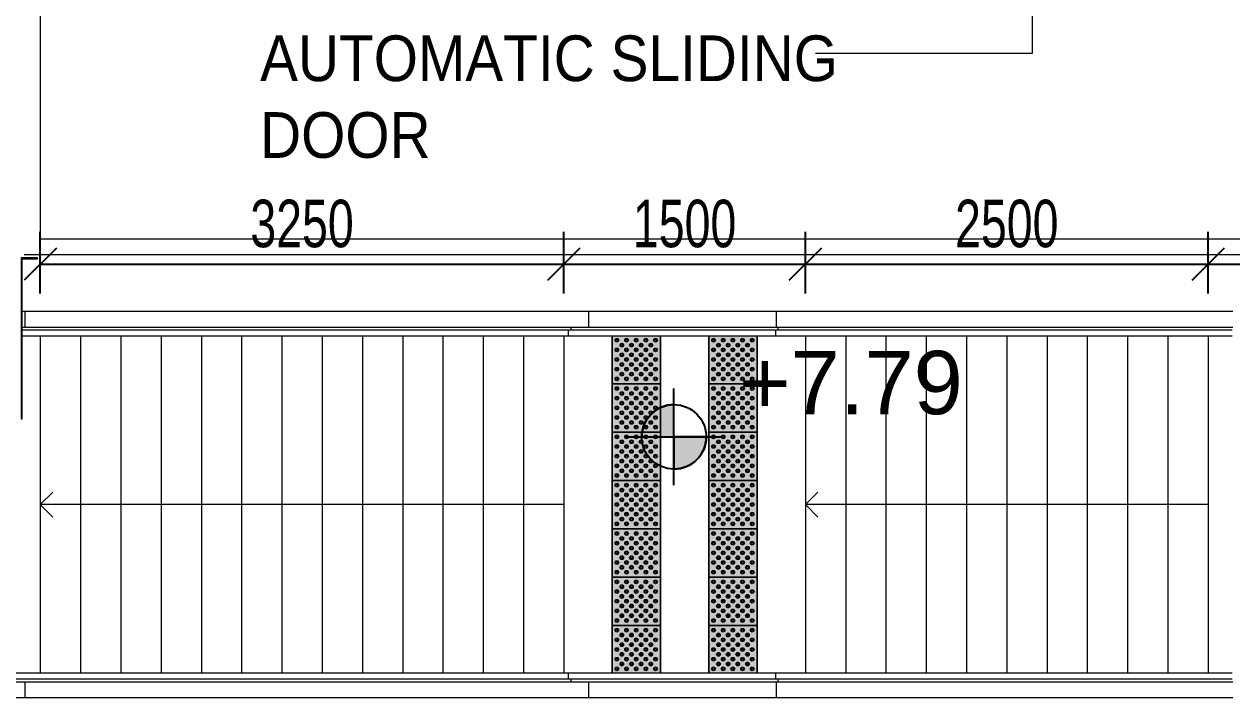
# Model space of a CAD drawing. Header units: millimetres. Extents: x 12827 to 178996, y -27589 to 73652.
# Drawn here: x 63139 to 70636, y 34407 to 38590 of the extents above; entities that cross this region are included whole.
import ezdxf

# ---------------------------------------------------------------- set-up
doc = ezdxf.new("R2010")
doc.units = ezdxf.units.MM
for name, color, linetype, lineweight in [('A-ANNO-DIMS', 211, 'Continuous', 5), ('A-ANNO-NOTE', 131, 'Continuous', 25), ('A-DETL-MBND', 5, 'Continuous', 9), ('A-FLOR', 192, 'Continuous', 9), ('A-GENM', 13, 'Continuous', 20), ('A-WALL', 113, 'Continuous', 20), ('G-ANNO-TEXT', 231, 'Continuous', 5)]:
    doc.layers.add(name, color=color, linetype=linetype, lineweight=lineweight)
doc.styles.add('Arial_1', font='arial.ttf', dxfattribs={"height": 393.413174})
doc.styles.add('Arial_2', font='arial.ttf', dxfattribs={"width": 0.7, "height": 295.05988})
doc.styles.add('Swis721 BT_1', font='swiss.ttf', dxfattribs={"width": 0.89, "height": 283.821263})
doc.dimstyles.new('Linear_-_1_5mm_Arial', dxfattribs={"dimscale": 304.8, "dimtxt": 300, "dimasz": 0.656168, "dimexe": 0.656168, "dimexo": 0.0625, "dimgap": 0.328084, "dimtad": 1, "dimdec": 0, "dimzin": 0, "dimdsep": 46, "dimtxsty": 'Arial_2', "dimblk1": 'OBLIQUE', "dimblk2": 'OBLIQUE', "dimsah": 1, "dimcen": 0.09, "dimadec": 0, "dimazin": 0, "dimtfac": 1, "dimtdec": 4, "dimtix": 1, "dimtmove": 0, "dimatfit": 3, "dimfxl": 0.656168, "dimfxlon": 1, "dimtvp": 1, "dimtolj": 1, "dimtzin": 0, "dimarcsym": 2})

# ---------------------------------------------------------------- blocks, each defined once
blk = doc.blocks.new('DLN_G_F STAIR RAILING - DLN_G_F STAIR RAILING-12831828-Copy of 1_F')
at = {"layer": 'A-GENM'}
for p, q in [((-105, 3190.8), (-105, 6024.5)), ((-65, 6024.5), (-65, 3190.8)), ((-50, 3195.2), (-50, 6028.9)), ((50, 6028.9), (50, 3195.2)), ((-105, 1905.4), (-105, 3190.8)), ((-65, 3190.8), (-105, 3190.8)), ((-50, 3205.9), (-65, 3205.9)), ((-65, 3190.8), (-65, 1905.4)), ((-50, 2028.9), (-50, 3195.2)), ((50, 3195.2), (-50, 3195.2)), ((50, 3195.2), (50, 2028.9)), ((-50, 2028.9), (50, 2028.9)), ((-50, -1470.9), (-50, 2028.9)), ((50, 2028.9), (50, -1470.9)), ((-105, -1594.4), (-105, 1905.4)), ((-65, 1905.4), (-105, 1905.4)), ((-50, 1920.6), (-65, 1920.6)), ((-65, 1905.4), (-65, -1594.4)), ((-50, -1470.9), (50, -1470.9)), ((-50, -1925), (-50, -1470.9)), ((50, -1470.9), (50, -1925))]:
    blk.add_line(p, q, dxfattribs=at)
blk = doc.blocks.new('DLN_G_F STAIR RAILING - DLN_G_F STAIR RAILING-14971087-Copy of 1_F')
at = {"layer": 'A-GENM'}
for p, q in [((-105, -1905.4), (-105, 1486.6)), ((-65, 1486.6), (-65, -1905.4)), ((-50, 1470.9), (-50, 1486.6)), ((50, 1470.9), (-50, 1470.9)), ((-50, -2028.9), (-50, 1470.9)), ((50, 1486.6), (50, 1470.9)), ((50, 1470.9), (50, -2028.9)), ((-105, -3190.8), (-105, -1905.4)), ((-105, -1905.4), (-65, -1905.4)), ((-65, -1905.4), (-65, -3190.8)), ((-65, -1920.6), (-50, -1920.6)), ((50, -2028.9), (-50, -2028.9)), ((-50, -3195.2), (-50, -2028.9)), ((50, -2028.9), (50, -3195.2)), ((-105, -6024.5), (-105, -3190.8)), ((-105, -3190.8), (-65, -3190.8)), ((-65, -3190.8), (-65, -6024.5)), ((-65, -3205.9), (-50, -3205.9)), ((-50, -3195.2), (50, -3195.2)), ((-50, -6028.9), (-50, -3195.2)), ((50, -3195.2), (50, -6028.9))]:
    blk.add_line(p, q, dxfattribs=at)
blk = doc.blocks.new('DLN_Tactile - Positional Tiles-V84-Copy of 1_F')
at = {"layer": 'A-GENM', "transparency": 33554432}
blk.add_hatch(color=9, dxfattribs=at).paths.add_polyline_path([(120.2, -150), (150, -150), (150, 145), (-150, 145), (-150, -150)], flags=0)
at = {"layer": 'A-GENM'}
for p, q in [((-150, 145), (-150, -150)), ((-150, -150), (-150, 145)), ((150, -150), (150, 145)), ((150, 145), (150, -150)), ((-150, -150), (150, -150)), ((150, -150), (-150, -150))]:
    blk.add_line(p, q, dxfattribs=at)
for centre, radius in [((-120, 120), 11.5), ((-120, 120), 6), ((-90, 90), 11.5), ((-90, 90), 6), ((-60, 120), 11.5), ((-60, 120), 6), ((-30, 90), 11.5), ((-30, 90), 6), ((0, 120), 11.5), ((0, 120), 6), ((30, 90), 11.5), ((30, 90), 6), ((60, 120), 11.5), ((60, 120), 6), ((90, 90), 11.5), ((90, 90), 6), ((120, 120), 11.5), ((120, 120), 6), ((-120, 60), 11.5), ((-120, 0), 11.5), ((-120, 60), 6), ((-120, 0), 6), ((-90, 30), 11.5), ((-90, 30), 6), ((-60, 60), 11.5), ((-60, 0), 11.5), ((-60, 60), 6), ((-60, 0), 6), ((-30, 30), 11.5), ((-30, 30), 6), ((0, 60), 11.5), ((0, 0), 11.5), ((0, 60), 6), ((0, 0), 6), ((30, 30), 11.5), ((30, 30), 6), ((60, 60), 11.5), ((60, 0), 11.5), ((60, 60), 6), ((60, 0), 6), ((90, 30), 11.5), ((90, 30), 6), ((120, 60), 11.5), ((120, 0), 11.5), ((120, 60), 6), ((120, 0), 6), ((-120, -60), 11.5), ((-120, -60), 6), ((-90, -30), 11.5), ((-90, -30), 6), ((-60, -60), 11.5), ((-60, -60), 6), ((-30, -30), 11.5), ((-30, -30), 6), ((0, -60), 11.5), ((0, -60), 6), ((30, -30), 11.5), ((30, -30), 6), ((60, -60), 11.5), ((60, -60), 6), ((90, -30), 11.5), ((90, -30), 6), ((120, -60), 11.5), ((120, -60), 6), ((-120, -120), 11.5), ((-120, -120), 6), ((-90, -90), 11.5), ((-90, -90), 6), ((-60, -120), 11.5), ((-60, -120), 6), ((-30, -90), 11.5), ((-30, -90), 6), ((0, -120), 11.5), ((0, -120), 6), ((30, -90), 11.5), ((30, -90), 6), ((60, -120), 11.5), ((60, -120), 6), ((90, -90), 11.5), ((90, -90), 6), ((120, -120), 11.5), ((120, -120), 6)]:
    blk.add_circle(centre, radius, dxfattribs=at)
blk = doc.blocks.new('DLN_Tactile - Positional Tiles-V85-Copy of 1_F')
at = {"layer": 'A-GENM', "transparency": 33554432}
blk.add_hatch(color=9, dxfattribs=at).paths.add_polyline_path([(-150, -150), (150, -150), (150, 150), (-150, 150)], flags=0)
at = {"layer": 'A-GENM'}
for p, q in [((150, 150), (-150, 150)), ((-150, 150), (-150, -150)), ((-150, -150), (-150, 150)), ((-150, 150), (150, 150)), ((150, -150), (150, 150)), ((150, 150), (150, -150)), ((-150, -150), (150, -150)), ((150, -150), (-150, -150))]:
    blk.add_line(p, q, dxfattribs=at)
for centre, radius in [((-120, 120), 11.5), ((-120, 120), 6), ((-90, 90), 11.5), ((-90, 90), 6), ((-60, 120), 11.5), ((-60, 120), 6), ((-30, 90), 11.5), ((-30, 90), 6), ((0, 120), 11.5), ((0, 120), 6), ((30, 90), 11.5), ((30, 90), 6), ((60, 120), 11.5), ((60, 120), 6), ((90, 90), 11.5), ((90, 90), 6), ((120, 120), 11.5), ((120, 120), 6), ((-120, 60), 11.5), ((-120, 0), 11.5), ((-120, 60), 6), ((-120, 0), 6), ((-90, 30), 11.5), ((-90, 30), 6), ((-60, 60), 11.5), ((-60, 0), 11.5), ((-60, 60), 6), ((-60, 0), 6), ((-30, 30), 11.5), ((-30, 30), 6), ((0, 60), 11.5), ((0, 0), 11.5), ((0, 60), 6), ((0, 0), 6), ((30, 30), 11.5), ((30, 30), 6), ((60, 60), 11.5), ((60, 0), 11.5), ((60, 60), 6), ((60, 0), 6), ((90, 30), 11.5), ((90, 30), 6), ((120, 60), 11.5), ((120, 0), 11.5), ((120, 60), 6), ((120, 0), 6), ((-120, -60), 11.5), ((-120, -60), 6), ((-90, -30), 11.5), ((-90, -30), 6), ((-60, -60), 11.5), ((-60, -60), 6), ((-30, -30), 11.5), ((-30, -30), 6), ((0, -60), 11.5), ((0, -60), 6), ((30, -30), 11.5), ((30, -30), 6), ((60, -60), 11.5), ((60, -60), 6), ((90, -30), 11.5), ((90, -30), 6), ((120, -60), 11.5), ((120, -60), 6), ((-120, -120), 11.5), ((-120, -120), 6), ((-90, -90), 11.5), ((-90, -90), 6), ((-60, -120), 11.5), ((-60, -120), 6), ((-30, -90), 11.5), ((-30, -90), 6), ((0, -120), 11.5), ((0, -120), 6), ((30, -90), 11.5), ((30, -90), 6), ((60, -120), 11.5), ((60, -120), 6), ((90, -90), 11.5), ((90, -90), 6), ((120, -120), 11.5), ((120, -120), 6)]:
    blk.add_circle(centre, radius, dxfattribs=at)
blk = doc.blocks.new('DLN_Tactile - Positional Tiles-V86-Copy of 1_F')
at = {"layer": 'A-GENM', "transparency": 33554432}
blk.add_hatch(color=9, dxfattribs=at).paths.add_polyline_path([(-150, -145), (150, -145), (150, 150), (-150, 150)], flags=0)
at = {"layer": 'A-GENM'}
for p, q in [((150, 150), (-150, 150)), ((-150, 150), (-150, -145)), ((-150, -145), (-150, 150)), ((-150, 150), (150, 150)), ((150, -145), (150, 150)), ((150, 150), (150, -145))]:
    blk.add_line(p, q, dxfattribs=at)
for centre, radius in [((-120, 120), 11.5), ((-120, 120), 6), ((-90, 90), 11.5), ((-90, 90), 6), ((-60, 120), 11.5), ((-60, 120), 6), ((-30, 90), 11.5), ((-30, 90), 6), ((0, 120), 11.5), ((0, 120), 6), ((30, 90), 11.5), ((30, 90), 6), ((60, 120), 11.5), ((60, 120), 6), ((90, 90), 11.5), ((90, 90), 6), ((120, 120), 11.5), ((120, 120), 6), ((-120, 60), 11.5), ((-120, 0), 11.5), ((-120, 60), 6), ((-120, 0), 6), ((-90, 30), 11.5), ((-90, 30), 6), ((-60, 60), 11.5), ((-60, 0), 11.5), ((-60, 60), 6), ((-60, 0), 6), ((-30, 30), 11.5), ((-30, 30), 6), ((0, 60), 11.5), ((0, 0), 11.5), ((0, 60), 6), ((0, 0), 6), ((30, 30), 11.5), ((30, 30), 6), ((60, 60), 11.5), ((60, 0), 11.5), ((60, 60), 6), ((60, 0), 6), ((90, 30), 11.5), ((90, 30), 6), ((120, 60), 11.5), ((120, 0), 11.5), ((120, 60), 6), ((120, 0), 6), ((-120, -60), 11.5), ((-120, -60), 6), ((-90, -30), 11.5), ((-90, -30), 6), ((-60, -60), 11.5), ((-60, -60), 6), ((-30, -30), 11.5), ((-30, -30), 6), ((0, -60), 11.5), ((0, -60), 6), ((30, -30), 11.5), ((30, -30), 6), ((60, -60), 11.5), ((60, -60), 6), ((90, -30), 11.5), ((90, -30), 6), ((120, -60), 11.5), ((120, -60), 6), ((-120, -120), 11.5), ((-120, -120), 6), ((-90, -90), 11.5), ((-90, -90), 6), ((-60, -120), 11.5), ((-60, -120), 6), ((-30, -90), 11.5), ((-30, -90), 6), ((0, -120), 11.5), ((0, -120), 6), ((30, -90), 11.5), ((30, -90), 6), ((60, -120), 11.5), ((60, -120), 6), ((90, -90), 11.5), ((90, -90), 6), ((120, -120), 11.5), ((120, -120), 6)]:
    blk.add_circle(centre, radius, dxfattribs=at)
blk = doc.blocks.new('Signage - Function Room - Type 1-17192455-Copy of 1_F')
at = {"layer": 'A-GENM'}
for p, q in [((225, -9), (125, -9)), ((125, -9), (125, -1009)), ((131, -1009), (131, -15)), ((131, -15), (225, -15)), ((225, -15), (225, -9)), ((125, -1009), (131, -1009))]:
    blk.add_line(p, q, dxfattribs=at)
blk = doc.blocks.new('DLN_Slab Level Mark - FFL-2mm_Type 2-2670450-Copy of 1_F')
at = {"layer": 'A-ANNO-NOTE', "lineweight": 5}
h = blk.add_hatch(color=256, dxfattribs=at)
edge = h.paths.add_edge_path(flags=0)
edge.add_arc((0, 0), 1, 0, 90, ccw=False)
edge.add_line((1, 0), (0, 0))
edge.add_line((0, 0), (0, 1))
h = blk.add_hatch(color=256, dxfattribs=at)
edge = h.paths.add_edge_path(flags=0)
edge.add_arc((0, 0), 1, 180, 270, ccw=False)
edge.add_line((-1, 0), (0, 0))
edge.add_line((0, 0), (0, -1))
at = {"layer": 'A-ANNO-NOTE'}
for p, q in [((0, 1.5), (0, -1.5)), ((0, 1), (0, 0)), ((0, 0), (-1, 0)), ((0, -1), (0, 0)), ((0, 0), (1, 0)), ((-1.5, 0), (1.5, 0))]:
    blk.add_line(p, q, dxfattribs=at)
blk.add_circle((0, 0), 1, dxfattribs=at)
for start, end in [(360, 90), (180, 270)]:
    blk.add_arc((0, 0), 1, start, end, dxfattribs=at)
blk = doc.blocks.new('_Oblique')
at = {"color": 0, "linetype": 'ByBlock', "lineweight": -2}
blk.add_line((-0.5, -0.5), (0.5, 0.5), dxfattribs=at)
blk = doc.blocks.new('DIMBLOCK162-Copy of 1_F')
at = {"layer": 'A-ANNO-DIMS', "color": 0, "lineweight": -2, "transparency": 16777216}
for p, q in [((63239.3, 36918.7), (63239.3, 37299.6)), ((66489.3, 36918.7), (66489.3, 37299.6)), ((63239.3, 37099.6), (66489.3, 37099.6))]:
    blk.add_line(p, q, dxfattribs=at)
at = {"layer": 'Defpoints', "color": 0, "transparency": 16777216}
for p in [(66489.3, 37099.6), (63239.3, 36899.6), (66489.3, 36899.6)]:
    blk.add_point(p, dxfattribs=at)
at = {"layer": 'A-ANNO-DIMS', "color": 0, "lineweight": -2, "transparency": 16777216, "xscale": 200, "yscale": 200, "zscale": 200, "rotation": 180}
blk.add_blockref('_Oblique', (63239.3, 37099.6), dxfattribs=at)
at = {"layer": 'A-ANNO-DIMS', "color": 0, "lineweight": -2, "transparency": 16777216, "xscale": 200, "yscale": 200, "zscale": 200}
blk.add_blockref('_Oblique', (66489.3, 37099.6), dxfattribs=at)
at = {"layer": 'A-ANNO-DIMS', "color": 0, "transparency": 16777216, "insert": (64864.3, 37350.4), "char_height": 295.06, "width": 753.231, "attachment_point": 5, "style": 'Arial_2'}
blk.add_mtext('\\A1;3250', dxfattribs=at)
blk = doc.blocks.new('DIMBLOCK163-Copy of 1_F')
at = {"layer": 'A-ANNO-DIMS', "color": 0, "lineweight": -2, "transparency": 16777216}
for p, q in [((66489.3, 36918.7), (66489.3, 37299.6)), ((67989.3, 36918.7), (67989.3, 37299.6)), ((66489.3, 37099.6), (67989.3, 37099.6))]:
    blk.add_line(p, q, dxfattribs=at)
at = {"layer": 'Defpoints', "color": 0, "transparency": 16777216}
for p in [(67989.3, 37099.6), (66489.3, 36899.6), (67989.3, 36899.6)]:
    blk.add_point(p, dxfattribs=at)
at = {"layer": 'A-ANNO-DIMS', "color": 0, "lineweight": -2, "transparency": 16777216, "xscale": 200, "yscale": 200, "zscale": 200, "rotation": 180}
blk.add_blockref('_Oblique', (66489.3, 37099.6), dxfattribs=at)
at = {"layer": 'A-ANNO-DIMS', "color": 0, "lineweight": -2, "transparency": 16777216, "xscale": 200, "yscale": 200, "zscale": 200}
blk.add_blockref('_Oblique', (67989.3, 37099.6), dxfattribs=at)
at = {"layer": 'A-ANNO-DIMS', "color": 0, "transparency": 16777216, "insert": (67239.3, 37350.3), "char_height": 295.06, "width": 753.231, "attachment_point": 5, "style": 'Arial_2'}
blk.add_mtext('\\A1;1500', dxfattribs=at)
blk = doc.blocks.new('DIMBLOCK164-Copy of 1_F')
at = {"layer": 'A-ANNO-DIMS', "color": 0, "lineweight": -2, "transparency": 16777216}
for p, q in [((67989.3, 36918.7), (67989.3, 37299.6)), ((70489.3, 36918.7), (70489.3, 37299.6)), ((67989.3, 37099.6), (70489.3, 37099.6))]:
    blk.add_line(p, q, dxfattribs=at)
at = {"layer": 'Defpoints', "color": 0, "transparency": 16777216}
for p in [(70489.3, 37099.6), (67989.3, 36899.6), (70489.3, 36899.6)]:
    blk.add_point(p, dxfattribs=at)
at = {"layer": 'A-ANNO-DIMS', "color": 0, "lineweight": -2, "transparency": 16777216, "xscale": 200, "yscale": 200, "zscale": 200, "rotation": 180}
blk.add_blockref('_Oblique', (67989.3, 37099.6), dxfattribs=at)
at = {"layer": 'A-ANNO-DIMS', "color": 0, "lineweight": -2, "transparency": 16777216, "xscale": 200, "yscale": 200, "zscale": 200}
blk.add_blockref('_Oblique', (70489.3, 37099.6), dxfattribs=at)
at = {"layer": 'A-ANNO-DIMS', "color": 0, "transparency": 16777216, "insert": (69239.3, 37350.3), "char_height": 295.06, "width": 753.231, "attachment_point": 5, "style": 'Arial_2'}
blk.add_mtext('\\A1;2500', dxfattribs=at)
blk = doc.blocks.new('DIMBLOCK165-Copy of 1_F')
at = {"layer": 'A-ANNO-DIMS', "color": 0, "lineweight": -2, "transparency": 16777216}
for p, q in [((70489.3, 36918.7), (70489.3, 37299.6)), ((71989.3, 36918.7), (71989.3, 37299.6)), ((70489.3, 37099.6), (71989.3, 37099.6))]:
    blk.add_line(p, q, dxfattribs=at)
at = {"layer": 'Defpoints', "color": 0, "transparency": 16777216}
for p in [(71989.3, 37099.6), (70489.3, 36899.6), (71989.3, 36899.6)]:
    blk.add_point(p, dxfattribs=at)
at = {"layer": 'A-ANNO-DIMS', "color": 0, "lineweight": -2, "transparency": 16777216, "xscale": 200, "yscale": 200, "zscale": 200, "rotation": 180}
blk.add_blockref('_Oblique', (70489.3, 37099.6), dxfattribs=at)
at = {"layer": 'A-ANNO-DIMS', "color": 0, "lineweight": -2, "transparency": 16777216, "xscale": 200, "yscale": 200, "zscale": 200}
blk.add_blockref('_Oblique', (71989.3, 37099.6), dxfattribs=at)
at = {"layer": 'A-ANNO-DIMS', "color": 0, "transparency": 16777216, "insert": (71239.3, 37350.3), "char_height": 295.06, "width": 753.231, "attachment_point": 5, "style": 'Arial_2'}
blk.add_mtext('\\A1;1500', dxfattribs=at)

msp = doc.modelspace()

# ---------------------------------------------------------------- linework, layer by layer
at = {"layer": 'A-DETL-MBND'}
for p, q in [((63239.29296, 35607.48546), (63317.07471, 35685.26721)), ((67989.29296, 35607.48546), (68067.07471, 35685.26721)), ((66489.29296, 35607.48546), (63239.29296, 35607.48546)), ((63239.29296, 35607.48546), (63317.07471, 35529.70371)), ((70489.29296, 35607.48546), (67989.29296, 35607.48546)), ((67989.29296, 35607.48546), (68067.07471, 35529.70371))]:
    msp.add_line(p, q, dxfattribs=at)
at = {"layer": 'A-FLOR'}
for p, q in [((63239.29296, 36652.48546), (63239.29296, 34562.48546)), ((63489.29296, 36652.48546), (63489.29296, 34562.48546)), ((63739.29296, 36652.48546), (63739.29296, 34562.48546)), ((63989.29296, 36652.48546), (63989.29296, 34562.48546)), ((64239.29296, 36652.48546), (64239.29296, 34562.48546)), ((64489.29296, 36652.48546), (64489.29296, 34562.48546)), ((64739.29296, 36652.48546), (64739.29296, 34562.48546)), ((64989.29296, 36652.48546), (64989.29296, 34562.48546)), ((65239.29296, 36652.48546), (65239.29296, 34562.48546)), ((65489.29296, 36652.48546), (65489.29296, 34562.48546)), ((65739.29296, 36652.48546), (65739.29296, 34562.48546)), ((65989.29296, 36652.48546), (65989.29296, 34562.48546)), ((66239.29296, 36652.48546), (66239.29296, 34562.48546)), ((66489.29296, 36652.48546), (66489.29296, 34562.48546)), ((67989.29296, 36652.48546), (67989.29296, 34562.48546)), ((68239.29296, 36652.48546), (68239.29296, 34562.48546)), ((68489.29296, 36652.48546), (68489.29296, 34562.48546)), ((68739.29296, 36652.48546), (68739.29296, 34562.48546)), ((68989.29296, 36652.48546), (68989.29296, 34562.48546)), ((69239.29296, 36652.48546), (69239.29296, 34562.48546)), ((69489.29296, 36652.48546), (69489.29296, 34562.48546)), ((69739.29296, 36652.48546), (69739.29296, 34562.48546)), ((69989.29296, 36652.48546), (69989.29296, 34562.48546)), ((70239.29296, 36652.48546), (70239.29296, 34562.48546)), ((70489.29296, 36652.48546), (70489.29296, 34562.48546))]:
    msp.add_line(p, q, dxfattribs=at)
at = {"layer": 'A-WALL'}
for p, q in [((63239.29296, 39607.48546), (63239.29296, 37257.48546)), ((63239.29296, 37257.48546), (75389.29296, 37257.48546)), ((75289.29296, 37157.48546), (63139.29296, 37157.48546))]:
    msp.add_line(p, q, dxfattribs=at)
at = {"layer": 'G-ANNO-TEXT', "color": 130}
for p, q in [((69396.02856, 39707.70461), (69396.02856, 38406.91289)), ((68601.83125, 38406.91289), (68050.87111, 38406.91289)), ((69396.02856, 38406.91289), (68601.83125, 38406.91289))]:
    msp.add_line(p, q, dxfattribs=at)

# ---------------------------------------------------------------- block references
at = {"layer": 'A-ANNO-NOTE', "xscale": 200.0000000000001, "yscale": 200.0000000000001, "zscale": 200.0000000000001, "rotation": 90.00000000000018}
msp.add_blockref('DLN_Slab Level Mark - FFL-2mm_Type 2-2670450-Copy of 1_F', (67173.37593, 36027.55699), dxfattribs=at)
at = {"layer": 'A-GENM'}
for name, p in [('Signage - Function Room - Type 1-17192455-Copy of 1_F', (62996.29296, 37148.48546)), ('DLN_Tactile - Positional Tiles-V84-Copy of 1_F', (66939.29296, 36507.48546)), ('DLN_Tactile - Positional Tiles-V84-Copy of 1_F', (67539.29296, 36507.48546)), ('DLN_Tactile - Positional Tiles-V85-Copy of 1_F', (66939.29296, 36207.48546)), ('DLN_Tactile - Positional Tiles-V85-Copy of 1_F', (67539.29296, 36207.48546)), ('DLN_Tactile - Positional Tiles-V85-Copy of 1_F', (66939.29296, 35907.48546)), ('DLN_Tactile - Positional Tiles-V85-Copy of 1_F', (67539.29296, 35907.48546)), ('DLN_Tactile - Positional Tiles-V85-Copy of 1_F', (66939.29296, 35607.48546)), ('DLN_Tactile - Positional Tiles-V85-Copy of 1_F', (67539.29296, 35607.48546)), ('DLN_Tactile - Positional Tiles-V85-Copy of 1_F', (66939.29296, 35307.48546)), ('DLN_Tactile - Positional Tiles-V85-Copy of 1_F', (67539.29296, 35307.48546)), ('DLN_Tactile - Positional Tiles-V85-Copy of 1_F', (66939.29296, 35007.48546)), ('DLN_Tactile - Positional Tiles-V85-Copy of 1_F', (67539.29296, 35007.48546)), ('DLN_Tactile - Positional Tiles-V86-Copy of 1_F', (66939.29296, 34707.48546)), ('DLN_Tactile - Positional Tiles-V86-Copy of 1_F', (67539.29296, 34707.48546))]:
    msp.add_blockref(name, p, dxfattribs=at)
for name, p, rotation in [('DLN_G_F STAIR RAILING - DLN_G_F STAIR RAILING-14971087-Copy of 1_F', (64613.89296, 36757.48546), 89.99999999999966), ('DLN_G_F STAIR RAILING - DLN_G_F STAIR RAILING-12831828-Copy of 1_F', (64613.89296, 34457.48546), 270.0000000000002)]:
    msp.add_blockref(name, p, dxfattribs=dict(at, rotation=rotation))

# ---------------------------------------------------------------- texts
at = {"layer": 'A-ANNO-NOTE', "lineweight": 5, "insert": (67576.17092, 36561.61175), "char_height": 393.413174, "width": 1656, "attachment_point": 1, "line_spacing_factor": 0.938532, "style": 'Arial_1'}
msp.add_mtext('+7.79', dxfattribs=at)
at = {"layer": 'G-ANNO-TEXT', "color": 7, "insert": (64603.87111, 38519.78177), "char_height": 283.8212635, "width": 4136.4, "attachment_point": 1, "line_spacing_factor": 1.00667, "style": 'Swis721 BT_1'}
msp.add_mtext('AUTOMATIC SLIDING\\PDOOR', dxfattribs=at)

# ---------------------------------------------------------------- dimensions: what is measured, and where the dimension line sits
at = {"layer": 'A-ANNO-DIMS'}
for base, p1, p2, override, picture, middle in [((66489.29296, 37099.6278), (63239.29296, 36899.6278), (66489.29296, 36899.6278), {"dimpost": '<>', "dimfxl": 3250}, 'DIMBLOCK162-Copy of 1_F', (64864.29296, 37350.37804)), ((67989.29296, 37099.6278), (66489.29296, 36899.6278), (67989.29296, 36899.6278), {"dimpost": '<>', "dimfxl": 1500}, 'DIMBLOCK163-Copy of 1_F', (67239.29296, 37350.2774)), ((70489.29296, 37099.6278), (67989.29296, 36899.6278), (70489.29296, 36899.6278), {"dimpost": '<>', "dimfxl": 2500}, 'DIMBLOCK164-Copy of 1_F', (69239.29296, 37350.2774)), ((71989.29296, 37099.6278), (70489.29296, 36899.6278), (71989.29296, 36899.6278), {"dimpost": '<>', "dimfxl": 1500}, 'DIMBLOCK165-Copy of 1_F', (71239.29296, 37350.2774))]:
    dim = msp.add_linear_dim(base=base, p1=p1, p2=p2, dimstyle='Linear_-_1_5mm_Arial', override=override, dxfattribs=at)
    dim.commit()
    dim.dimension.update_dxf_attribs({"geometry": picture, "text_midpoint": middle})

doc.saveas('drawing.dxf')
